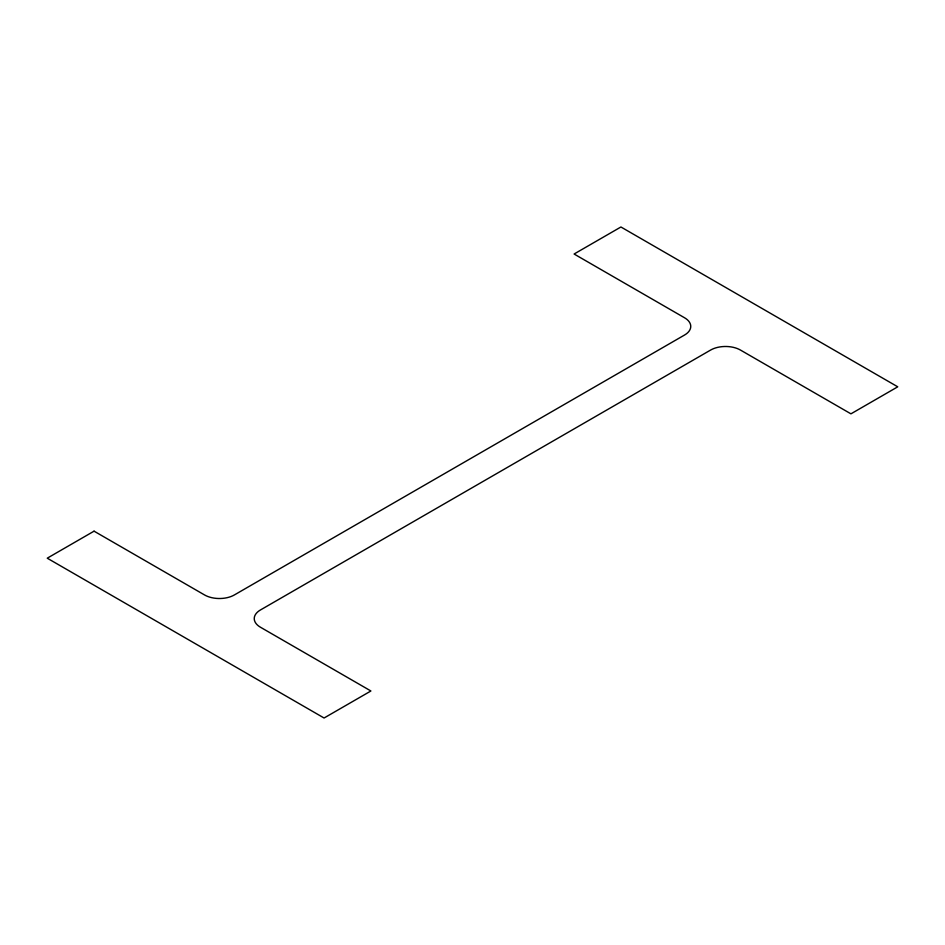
<?xml version="1.0" encoding="UTF-8"?>
<svg xmlns="http://www.w3.org/2000/svg" width="945" height="945" viewBox="0 0 945 945"><rect width="100%" height="100%" fill="white"/><g stroke="black" fill="none" stroke-linecap="round" stroke-linejoin="round"><path stroke-width="1.42" d="M94.063 531.161L47.25 558.188L324.076 718.011L370.901 690.984L260.418 627.208A21.085 12.179 0 0 1 260.418 609.986L710.628 350.052A21.085 12.179 0 0 1 740.455 350.052L850.937 413.839L897.75 386.812L620.924 226.989L574.099 254.016L684.582 317.792A21.085 12.179 0 0 1 684.582 335.014L234.372 594.948A21.085 12.179 0 0 1 204.545 594.948L94.063 531.161"/></g></svg>
